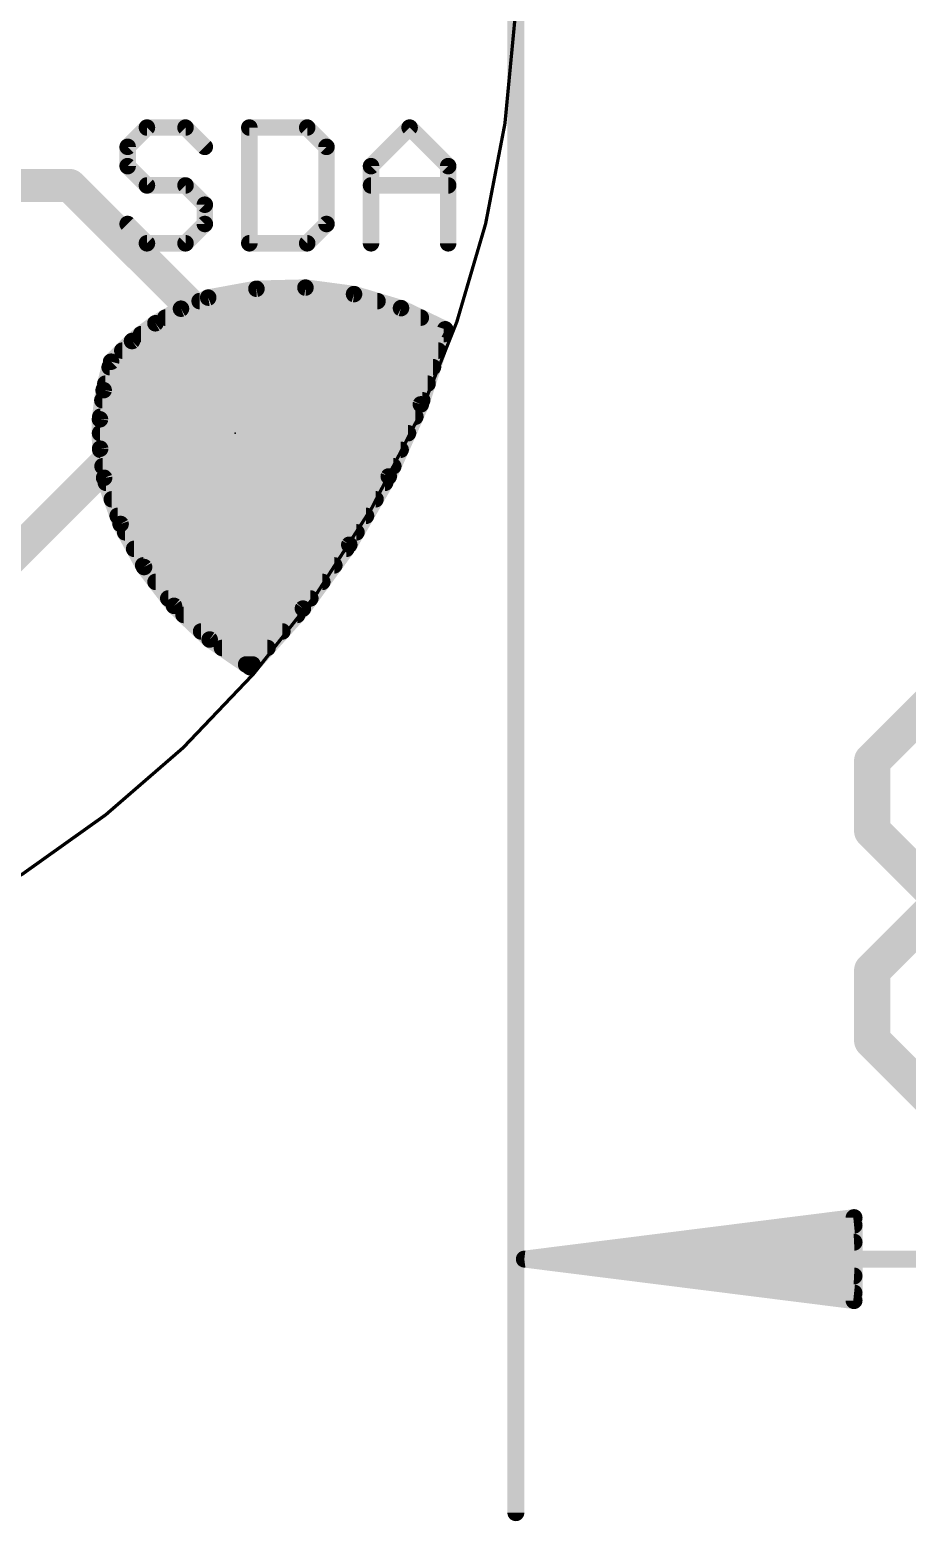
# Model space of a CAD drawing. Extents: x -8.3 to 21.3, y -11.9 to 13.9.
# Drawn here: x 4.52 to 11.26, y -11.92 to -0.45 of the extents above; entities that cross this region are included whole.
import ezdxf

# ---------------------------------------------------------------- set-up
doc = ezdxf.new("R2010")
doc.units = 0
for name, color, linetype in [('1', 12, 'CONTINUOUS'), ('16', 132, 'CONTINUOUS'), ('17', 110, 'CONTINUOUS'), ('20', 53, 'CONTINUOUS'), ('21', 40, 'CONTINUOUS'), ('23', 53, 'CONTINUOUS'), ('47', 253, 'CONTINUOUS')]:
    doc.layers.add(name, color=color, linetype=linetype)

# ---------------------------------------------------------------- blocks, each defined once
blk = doc.blocks.new('ROUNDP')
at = {"const_width": 0.5}
blk.add_lwpolyline([(0, -0.25, 1), (0, 0.25, 1), (0, -0.25)], format="xyb", dxfattribs=at)

msp = doc.modelspace()

# ---------------------------------------------------------------- linework, layer by layer
at = {"layer": '1'}
for points, const_width in [([(2.413, -1.651), (4.826, -1.651)], 0.254), ([(4.826, -1.651), (6.096, -2.921)], 0.254), ([(6.2605, -2.4453), (5.8898, -2.5132)], 0.127), ([(6.6374, -2.4362), (6.2605, -2.4453)], 0.127), ([(7.011, -2.4862), (6.6374, -2.4362)], 0.127), ([(5.8898, -2.5132), (5.6805, -2.5985)], 0.127), ([(5.824, -2.54), (7.1913, -2.54)], 0.127), ([(7.3722, -2.594), (7.011, -2.4862)], 0.127), ([(5.6805, -2.5985), (5.4841, -2.7105)], 0.127), ([(5.5604, -2.667), (7.5244, -2.667)], 0.127), ([(7.712, -2.757), (7.3722, -2.594)], 0.127), ([(5.4841, -2.7105), (5.3041, -2.8471)], 0.127), ([(5.374, -2.794), (7.7, -2.794)], 0.127), ([(7.5246, -3.3339), (7.712, -2.757)], 0.127), ([(5.3041, -2.8471), (5.1434, -3.006)], 0.127), ([(5.2293, -2.921), (7.6587, -2.921)], 0.127), ([(6.096, -2.921), (6.096, -3.556)], 0.254), ([(5.1434, -3.006), (5.0861, -3.2246)], 0.127), ([(5.1324, -3.048), (7.6175, -3.048)], 0.127), ([(5.0861, -3.2246), (5.0578, -3.4489)], 0.127), ([(5.0991, -3.175), (7.5762, -3.175)], 0.127), ([(5.0763, -3.302), (7.5349, -3.302)], 0.127), ([(7.2778, -3.8881), (7.5246, -3.3339)], 0.127), ([(5.0578, -3.4489), (5.059, -3.6749)], 0.127), ([(5.0603, -3.429), (7.4822, -3.429)], 0.127), ([(5.588, -4.064), (6.096, -3.556)], 0.254), ([(5.0584, -3.556), (7.4257, -3.556)], 0.127), ([(5.059, -3.6749), (5.0898, -3.8988)], 0.127), ([(5.0602, -3.683), (7.3691, -3.683)], 0.127), ([(5.0776, -3.81), (7.3126, -3.81)], 0.127), ([(5.0898, -3.8988), (5.2163, -4.2539)], 0.127), ([(5.1034, -3.937), (7.2496, -3.937)], 0.127), ([(6.9745, -4.4134), (7.2778, -3.8881)], 0.127), ([(5.1487, -4.064), (7.1763, -4.064)], 0.127), ([(5.1939, -4.191), (7.1029, -4.191)], 0.127), ([(5.2163, -4.2539), (5.3969, -4.5847)], 0.127), ([(5.2513, -4.318), (7.0296, -4.318)], 0.127), ([(6.6179, -4.9042), (6.9745, -4.4134)], 0.127), ([(5.3206, -4.445), (6.9516, -4.445)], 0.127), ([(5.3899, -4.572), (6.8593, -4.572)], 0.127), ([(5.3969, -4.5847), (5.627, -4.8833)], 0.127), ([(5.485, -4.699), (6.767, -4.699)], 0.127), ([(5.5828, -4.826), (6.6748, -4.826)], 0.127), ([(5.627, -4.8833), (5.9009, -5.1422)], 0.127), ([(5.7007, -4.953), (6.574, -4.953)], 0.127), ([(6.212, -5.355), (6.6179, -4.9042)], 0.127), ([(5.8351, -5.08), (6.4597, -5.08)], 0.127), ([(5.9009, -5.1422), (6.212, -5.355)], 0.127), ([(5.9957, -5.207), (6.3453, -5.207)], 0.127), ([(6.1813, -5.334), (6.231, -5.334)], 0.127)]:
    msp.add_lwpolyline(points, dxfattribs=dict(at, const_width=const_width))
for points, const_width in [([(4.8709, -1.6061, 1), (4.7811, -1.6959)], 0.127), ([(4.826, -1.7145, 1), (4.826, -1.5875)], 0.127), ([(6.2598, -2.4135, 1), (6.2613, -2.477)], 0.0635), ([(6.2663, -2.4765, 1), (6.2548, -2.414)], 0.0635), ([(6.6416, -2.4047, 1), (6.6332, -2.4677)], 0.0635), ([(6.6381, -2.4679, 1), (6.6366, -2.4044)], 0.0635), ([(5.824, -2.5082, 1), (5.824, -2.5718)], 0.0635), ([(5.8841, -2.4819, 1), (5.8955, -2.5444)], 0.0635), ([(5.9018, -2.5426, 1), (5.8778, -2.4838)], 0.0635), ([(7.02, -2.4557, 1), (7.0019, -2.5166)], 0.0635), ([(7.0068, -2.5176, 1), (7.0152, -2.4547)], 0.0635), ([(7.1913, -2.5718, 1), (7.1913, -2.5082)], 0.0635), ([(5.5604, -2.6353, 1), (5.5604, -2.6988)], 0.0635), ([(5.6685, -2.5691, 1), (5.6925, -2.6279)], 0.0635), ([(5.6962, -2.6261, 1), (5.6648, -2.5709)], 0.0635), ([(7.3859, -2.5653, 1), (7.3584, -2.6226)], 0.0635), ([(7.3631, -2.6244, 1), (7.3812, -2.5636)], 0.0635), ([(7.5244, -2.6988, 1), (7.5244, -2.6353)], 0.0635), ([(5.374, -2.7622, 1), (5.374, -2.8258)], 0.0635), ([(5.4684, -2.6829, 1), (5.4999, -2.738)], 0.0635), ([(5.5033, -2.7357, 1), (5.4649, -2.6852)], 0.0635), ([(7.7422, -2.7668, 1), (7.6818, -2.7471)], 0.0635), ([(7.6983, -2.7856, 1), (7.7258, -2.7283)], 0.0635), ([(7.7, -2.8258, 1), (7.7, -2.7622)], 0.0635), ([(5.2293, -2.8893, 1), (5.2293, -2.9528)], 0.0635), ([(5.2849, -2.8218, 1), (5.3233, -2.8724)], 0.0635), ([(5.3264, -2.8696, 1), (5.2817, -2.8245)], 0.0635), ([(6.1595, -2.921, 1), (6.0325, -2.921)], 0.127), ([(6.0511, -2.9659, 1), (6.1409, -2.8761)], 0.127), ([(7.6587, -2.9528, 1), (7.6587, -2.8893)], 0.0635), ([(5.121, -2.9834, 1), (5.1657, -3.0286)], 0.0635), ([(5.1741, -3.014, 1), (5.1127, -2.9979)], 0.0635), ([(5.1324, -3.0162, 1), (5.1324, -3.0798)], 0.0635), ([(7.6175, -3.0798, 1), (7.6175, -3.0162)], 0.0635), ([(5.0554, -3.2166, 1), (5.1168, -3.2327)], 0.0635), ([(5.1176, -3.2286, 1), (5.0546, -3.2207)], 0.0635), ([(5.0991, -3.1433, 1), (5.0991, -3.2068)], 0.0635), ([(7.5762, -3.2068, 1), (7.5762, -3.1433)], 0.0635), ([(5.0763, -3.2702, 1), (5.0763, -3.3338)], 0.0635), ([(7.4944, -3.3241, 1), (7.5548, -3.3437)], 0.0635), ([(7.5536, -3.3468, 1), (7.4956, -3.321)], 0.0635), ([(7.5349, -3.3338, 1), (7.5349, -3.2702)], 0.0635), ([(5.0896, -3.4487, 1), (5.0261, -3.4491)], 0.0635), ([(5.0263, -3.4449, 1), (5.0893, -3.4529)], 0.0635), ([(5.0603, -3.3973, 1), (5.0603, -3.4608)], 0.0635), ([(6.1409, -3.6009, 1), (6.0511, -3.5111)], 0.127), ([(7.4822, -3.4608, 1), (7.4822, -3.3973)], 0.0635), ([(5.0584, -3.5242, 1), (5.0584, -3.5878)], 0.0635), ([(6.0325, -3.556, 1), (6.1595, -3.556)], 0.127), ([(7.4257, -3.5878, 1), (7.4257, -3.5242)], 0.0635), ([(5.0905, -3.6706, 1), (5.0276, -3.6792)], 0.0635), ([(5.0273, -3.6751, 1), (5.0908, -3.6747)], 0.0635), ([(5.0602, -3.6513, 1), (5.0602, -3.7148)], 0.0635), ([(7.3691, -3.7148, 1), (7.3691, -3.6513)], 0.0635), ([(5.0776, -3.7782, 1), (5.0776, -3.8418)], 0.0635), ([(7.3126, -3.8418, 1), (7.3126, -3.7782)], 0.0635), ([(5.1197, -3.8882, 1), (5.0599, -3.9095)], 0.0635), ([(5.0583, -3.9031, 1), (5.1212, -3.8945)], 0.0635), ([(5.1034, -3.9053, 1), (5.1034, -3.9688)], 0.0635), ([(7.2488, -3.8752, 1), (7.3068, -3.901)], 0.0635), ([(7.2496, -3.9688, 1), (7.2496, -3.9053)], 0.0635), ([(7.3053, -3.904, 1), (7.2503, -3.8722)], 0.0635), ([(5.1487, -4.0323, 1), (5.1487, -4.0957)], 0.0635), ([(5.5431, -4.0191, 1), (5.6329, -4.1089)], 0.127), ([(7.1763, -4.0957, 1), (7.1763, -4.0323)], 0.0635), ([(5.1939, -4.1593, 1), (5.1939, -4.2227)], 0.0635), ([(7.1029, -4.2227, 1), (7.1029, -4.1593)], 0.0635), ([(5.2442, -4.2387, 1), (5.1885, -4.2691)], 0.0635), ([(5.1864, -4.2645, 1), (5.2463, -4.2432)], 0.0635), ([(5.2513, -4.2863, 1), (5.2513, -4.3498)], 0.0635), ([(7.0002, -4.4321, 1), (6.9488, -4.3948)], 0.0635), ([(7.0296, -4.3498, 1), (7.0296, -4.2863)], 0.0635), ([(5.3206, -4.4133, 1), (5.3206, -4.4768)], 0.0635), ([(6.947, -4.3976, 1), (7.002, -4.4293)], 0.0635), ([(6.9516, -4.4768, 1), (6.9516, -4.4133)], 0.0635), ([(5.3899, -4.5403, 1), (5.3899, -4.6037)], 0.0635), ([(5.422, -4.5654, 1), (5.3717, -4.6041)], 0.0635), ([(5.369, -4.5999, 1), (5.4248, -4.5695)], 0.0635), ([(6.8593, -4.6037, 1), (6.8593, -4.5403)], 0.0635), ([(5.485, -4.6673, 1), (5.485, -4.7307)], 0.0635), ([(6.767, -4.7307, 1), (6.767, -4.6673)], 0.0635), ([(5.5828, -4.7943, 1), (5.5828, -4.8578)], 0.0635), ([(6.6748, -4.8578, 1), (6.6748, -4.7943)], 0.0635), ([(5.6488, -4.8602, 1), (5.6052, -4.9064)], 0.0635), ([(5.6018, -4.9027, 1), (5.6521, -4.8639)], 0.0635), ([(5.7007, -4.9213, 1), (5.7007, -4.9848)], 0.0635), ([(6.574, -4.9848, 1), (6.574, -4.9213)], 0.0635), ([(6.5923, -4.8856, 1), (6.6436, -4.9229)], 0.0635), ([(6.6415, -4.9255, 1), (6.5943, -4.883)], 0.0635), ([(5.8351, -5.0483, 1), (5.8351, -5.1117)], 0.0635), ([(6.4597, -5.1117, 1), (6.4597, -5.0483)], 0.0635), ([(5.9189, -5.116, 1), (5.883, -5.1684)], 0.0635), ([(5.8791, -5.1653, 1), (5.9227, -5.1191)], 0.0635), ([(5.9957, -5.1753, 1), (5.9957, -5.2387)], 0.0635), ([(6.3453, -5.2387, 1), (6.3453, -5.1753)], 0.0635), ([(6.1813, -5.3023, 1), (6.1813, -5.3658)], 0.0635), ([(6.231, -5.3658, 1), (6.231, -5.3023)], 0.0635), ([(6.1884, -5.3338, 1), (6.2356, -5.3763)], 0.0635), ([(6.1941, -5.3812, 1), (6.23, -5.3288)], 0.0635)]:
    msp.add_lwpolyline(points, format="xyb", dxfattribs=dict(at, const_width=const_width))
at = {"layer": '16'}
for points, const_width in [([(6.2605, -2.4453), (5.8898, -2.5132)], 0.127), ([(6.6374, -2.4362), (6.2605, -2.4453)], 0.127), ([(7.011, -2.4862), (6.6374, -2.4362)], 0.127), ([(5.8898, -2.5132), (5.6805, -2.5985)], 0.127), ([(5.824, -2.54), (7.1913, -2.54)], 0.127), ([(7.3722, -2.594), (7.011, -2.4862)], 0.127), ([(5.6805, -2.5985), (5.4841, -2.7105)], 0.127), ([(5.5604, -2.667), (7.5244, -2.667)], 0.127), ([(7.712, -2.757), (7.3722, -2.594)], 0.127), ([(5.4841, -2.7105), (5.3041, -2.8471)], 0.127), ([(5.374, -2.794), (7.7, -2.794)], 0.127), ([(7.5246, -3.3339), (7.712, -2.757)], 0.127), ([(5.3041, -2.8471), (5.1434, -3.006)], 0.127), ([(5.2293, -2.921), (7.6587, -2.921)], 0.127), ([(5.1434, -3.006), (5.0861, -3.2246)], 0.127), ([(5.1324, -3.048), (7.6175, -3.048)], 0.127), ([(5.0861, -3.2246), (5.0578, -3.4489)], 0.127), ([(5.0991, -3.175), (7.5762, -3.175)], 0.127), ([(5.0763, -3.302), (7.5349, -3.302)], 0.127), ([(7.2778, -3.8881), (7.5246, -3.3339)], 0.127), ([(3.556, -5.334), (5.334, -3.556)], 0.254), ([(5.0578, -3.4489), (5.059, -3.6749)], 0.127), ([(5.0603, -3.429), (7.4822, -3.429)], 0.127), ([(5.334, -3.556), (6.096, -3.556)], 0.254), ([(5.0584, -3.556), (7.4257, -3.556)], 0.127), ([(5.059, -3.6749), (5.0898, -3.8988)], 0.127), ([(5.0602, -3.683), (7.3691, -3.683)], 0.127), ([(5.0776, -3.81), (7.3126, -3.81)], 0.127), ([(5.0898, -3.8988), (5.2163, -4.2539)], 0.127), ([(5.1034, -3.937), (7.2496, -3.937)], 0.127), ([(6.9745, -4.4134), (7.2778, -3.8881)], 0.127), ([(5.1487, -4.064), (7.1763, -4.064)], 0.127), ([(5.1939, -4.191), (7.1029, -4.191)], 0.127), ([(5.2163, -4.2539), (5.3969, -4.5847)], 0.127), ([(5.2513, -4.318), (7.0296, -4.318)], 0.127), ([(6.6179, -4.9042), (6.9745, -4.4134)], 0.127), ([(5.3206, -4.445), (6.9516, -4.445)], 0.127), ([(5.3899, -4.572), (6.8593, -4.572)], 0.127), ([(5.3969, -4.5847), (5.627, -4.8833)], 0.127), ([(5.485, -4.699), (6.767, -4.699)], 0.127), ([(5.5828, -4.826), (6.6748, -4.826)], 0.127), ([(5.627, -4.8833), (5.9009, -5.1422)], 0.127), ([(5.7007, -4.953), (6.574, -4.953)], 0.127), ([(6.212, -5.355), (6.6179, -4.9042)], 0.127), ([(5.8351, -5.08), (6.4597, -5.08)], 0.127), ([(5.9009, -5.1422), (6.212, -5.355)], 0.127), ([(5.9957, -5.207), (6.3453, -5.207)], 0.127), ([(6.1813, -5.334), (6.231, -5.334)], 0.127)]:
    msp.add_lwpolyline(points, dxfattribs=dict(at, const_width=const_width))
for points, const_width in [([(6.2598, -2.4135, 1), (6.2613, -2.477)], 0.0635), ([(6.2663, -2.4765, 1), (6.2548, -2.414)], 0.0635), ([(6.6416, -2.4047, 1), (6.6332, -2.4677)], 0.0635), ([(6.6381, -2.4679, 1), (6.6366, -2.4044)], 0.0635), ([(5.824, -2.5082, 1), (5.824, -2.5718)], 0.0635), ([(5.8841, -2.4819, 1), (5.8955, -2.5444)], 0.0635), ([(5.9018, -2.5426, 1), (5.8778, -2.4838)], 0.0635), ([(7.02, -2.4557, 1), (7.0019, -2.5166)], 0.0635), ([(7.0068, -2.5176, 1), (7.0152, -2.4547)], 0.0635), ([(7.1913, -2.5718, 1), (7.1913, -2.5082)], 0.0635), ([(5.5604, -2.6353, 1), (5.5604, -2.6988)], 0.0635), ([(5.6685, -2.5691, 1), (5.6925, -2.6279)], 0.0635), ([(5.6962, -2.6261, 1), (5.6648, -2.5709)], 0.0635), ([(7.3859, -2.5653, 1), (7.3584, -2.6226)], 0.0635), ([(7.3631, -2.6244, 1), (7.3812, -2.5636)], 0.0635), ([(7.5244, -2.6988, 1), (7.5244, -2.6353)], 0.0635), ([(5.374, -2.7622, 1), (5.374, -2.8258)], 0.0635), ([(5.4684, -2.6829, 1), (5.4999, -2.738)], 0.0635), ([(5.5033, -2.7357, 1), (5.4649, -2.6852)], 0.0635), ([(7.7422, -2.7668, 1), (7.6818, -2.7471)], 0.0635), ([(7.6983, -2.7856, 1), (7.7258, -2.7283)], 0.0635), ([(7.7, -2.8258, 1), (7.7, -2.7622)], 0.0635), ([(5.2293, -2.8893, 1), (5.2293, -2.9528)], 0.0635), ([(5.2849, -2.8218, 1), (5.3233, -2.8724)], 0.0635), ([(5.3264, -2.8696, 1), (5.2817, -2.8245)], 0.0635), ([(7.6587, -2.9528, 1), (7.6587, -2.8893)], 0.0635), ([(5.121, -2.9834, 1), (5.1657, -3.0286)], 0.0635), ([(5.1741, -3.014, 1), (5.1127, -2.9979)], 0.0635), ([(5.1324, -3.0162, 1), (5.1324, -3.0798)], 0.0635), ([(7.6175, -3.0798, 1), (7.6175, -3.0162)], 0.0635), ([(5.0554, -3.2166, 1), (5.1168, -3.2327)], 0.0635), ([(5.1176, -3.2286, 1), (5.0546, -3.2207)], 0.0635), ([(5.0991, -3.1433, 1), (5.0991, -3.2068)], 0.0635), ([(7.5762, -3.2068, 1), (7.5762, -3.1433)], 0.0635), ([(5.0763, -3.2702, 1), (5.0763, -3.3338)], 0.0635), ([(7.4944, -3.3241, 1), (7.5548, -3.3437)], 0.0635), ([(7.5536, -3.3468, 1), (7.4956, -3.321)], 0.0635), ([(7.5349, -3.3338, 1), (7.5349, -3.2702)], 0.0635), ([(5.0896, -3.4487, 1), (5.0261, -3.4491)], 0.0635), ([(5.0263, -3.4449, 1), (5.0893, -3.4529)], 0.0635), ([(5.0603, -3.3973, 1), (5.0603, -3.4608)], 0.0635), ([(5.334, -3.4925, 1), (5.334, -3.6195)], 0.127), ([(5.3789, -3.6009, 1), (5.2891, -3.5111)], 0.127), ([(6.096, -3.6195, 1), (6.096, -3.4925)], 0.127), ([(7.4822, -3.4608, 1), (7.4822, -3.3973)], 0.0635), ([(5.0584, -3.5242, 1), (5.0584, -3.5878)], 0.0635), ([(7.4257, -3.5878, 1), (7.4257, -3.5242)], 0.0635), ([(5.0905, -3.6706, 1), (5.0276, -3.6792)], 0.0635), ([(5.0273, -3.6751, 1), (5.0908, -3.6747)], 0.0635), ([(5.0602, -3.6513, 1), (5.0602, -3.7148)], 0.0635), ([(7.3691, -3.7148, 1), (7.3691, -3.6513)], 0.0635), ([(5.0776, -3.7782, 1), (5.0776, -3.8418)], 0.0635), ([(7.3126, -3.8418, 1), (7.3126, -3.7782)], 0.0635), ([(5.1197, -3.8882, 1), (5.0599, -3.9095)], 0.0635), ([(5.0583, -3.9031, 1), (5.1212, -3.8945)], 0.0635), ([(5.1034, -3.9053, 1), (5.1034, -3.9688)], 0.0635), ([(7.2488, -3.8752, 1), (7.3068, -3.901)], 0.0635), ([(7.2496, -3.9688, 1), (7.2496, -3.9053)], 0.0635), ([(7.3053, -3.904, 1), (7.2503, -3.8722)], 0.0635), ([(5.1487, -4.0323, 1), (5.1487, -4.0957)], 0.0635), ([(7.1763, -4.0957, 1), (7.1763, -4.0323)], 0.0635), ([(5.1939, -4.1593, 1), (5.1939, -4.2227)], 0.0635), ([(7.1029, -4.2227, 1), (7.1029, -4.1593)], 0.0635), ([(5.2442, -4.2387, 1), (5.1885, -4.2691)], 0.0635), ([(5.1864, -4.2645, 1), (5.2463, -4.2432)], 0.0635), ([(5.2513, -4.2863, 1), (5.2513, -4.3498)], 0.0635), ([(7.0002, -4.4321, 1), (6.9488, -4.3948)], 0.0635), ([(7.0296, -4.3498, 1), (7.0296, -4.2863)], 0.0635), ([(5.3206, -4.4133, 1), (5.3206, -4.4768)], 0.0635), ([(6.947, -4.3976, 1), (7.002, -4.4293)], 0.0635), ([(6.9516, -4.4768, 1), (6.9516, -4.4133)], 0.0635), ([(5.3899, -4.5403, 1), (5.3899, -4.6037)], 0.0635), ([(5.422, -4.5654, 1), (5.3717, -4.6041)], 0.0635), ([(5.369, -4.5999, 1), (5.4248, -4.5695)], 0.0635), ([(6.8593, -4.6037, 1), (6.8593, -4.5403)], 0.0635), ([(5.485, -4.6673, 1), (5.485, -4.7307)], 0.0635), ([(6.767, -4.7307, 1), (6.767, -4.6673)], 0.0635), ([(5.5828, -4.7943, 1), (5.5828, -4.8578)], 0.0635), ([(6.6748, -4.8578, 1), (6.6748, -4.7943)], 0.0635), ([(5.6488, -4.8602, 1), (5.6052, -4.9064)], 0.0635), ([(5.6018, -4.9027, 1), (5.6521, -4.8639)], 0.0635), ([(5.7007, -4.9213, 1), (5.7007, -4.9848)], 0.0635), ([(6.574, -4.9848, 1), (6.574, -4.9213)], 0.0635), ([(6.5923, -4.8856, 1), (6.6436, -4.9229)], 0.0635), ([(6.6415, -4.9255, 1), (6.5943, -4.883)], 0.0635), ([(5.8351, -5.0483, 1), (5.8351, -5.1117)], 0.0635), ([(6.4597, -5.1117, 1), (6.4597, -5.0483)], 0.0635), ([(5.9189, -5.116, 1), (5.883, -5.1684)], 0.0635), ([(5.8791, -5.1653, 1), (5.9227, -5.1191)], 0.0635), ([(5.9957, -5.1753, 1), (5.9957, -5.2387)], 0.0635), ([(6.3453, -5.2387, 1), (6.3453, -5.1753)], 0.0635), ([(6.1813, -5.3023, 1), (6.1813, -5.3658)], 0.0635), ([(6.231, -5.3658, 1), (6.231, -5.3023)], 0.0635), ([(6.1884, -5.3338, 1), (6.2356, -5.3763)], 0.0635), ([(6.1941, -5.3812, 1), (6.23, -5.3288)], 0.0635)]:
    msp.add_lwpolyline(points, format="xyb", dxfattribs=dict(at, const_width=const_width))
at = {"layer": '20', "const_width": 0.0254}
msp.add_lwpolyline([(0, -8.255, 1), (0, 8.255, 1), (0, -8.255)], format="xyb", dxfattribs=at)
at = {"layer": '21', "const_width": 0.127}
for points in [[(5.4188, -1.2057), (5.2705, -1.354)], [(5.7154, -1.2057), (5.4188, -1.2057)], [(5.8637, -1.354), (5.7154, -1.2057)], [(6.206, -1.2057), (6.206, -2.0955)], [(6.6509, -1.2057), (6.206, -1.2057)], [(6.7992, -1.354), (6.6509, -1.2057)], [(7.1415, -1.5023), (7.4381, -1.2057)], [(7.4381, -1.2057), (7.7347, -1.5023)], [(5.2705, -1.354), (5.2705, -1.5023)], [(6.7992, -1.9472), (6.7992, -1.354)], [(5.2705, -1.5023), (5.4188, -1.6506)], [(7.1415, -2.0955), (7.1415, -1.5023)], [(7.7347, -1.5023), (7.7347, -2.0955)], [(5.4188, -1.6506), (5.7154, -1.6506)], [(5.7154, -1.6506), (5.8637, -1.7989)], [(7.1415, -1.6506), (7.7347, -1.6506)], [(5.8637, -1.7989), (5.8637, -1.9472)], [(5.4188, -2.0955), (5.2705, -1.9472)], [(5.8637, -1.9472), (5.7154, -2.0955)], [(6.6509, -2.0955), (6.7992, -1.9472)], [(5.7154, -2.0955), (5.4188, -2.0955)], [(6.206, -2.0955), (6.6509, -2.0955)]]:
    msp.add_lwpolyline(points, dxfattribs=at)
at = {"layer": '21', "const_width": 0.0635}
for points in [[(5.4188, -1.174, 1), (5.4188, -1.2375)], [(5.4412, -1.2282, 1), (5.3963, -1.1833)], [(5.7378, -1.1833, 1), (5.6929, -1.2282)], [(5.7154, -1.2375, 1), (5.7154, -1.174)], [(6.2378, -1.2057, 1), (6.1743, -1.2057)], [(6.206, -1.174, 1), (6.206, -1.2375)], [(6.6733, -1.1833, 1), (6.6284, -1.2282)], [(6.6509, -1.2375, 1), (6.6509, -1.174)], [(7.4606, -1.1833, 1), (7.4157, -1.2282)], [(7.4606, -1.2282, 1), (7.4157, -1.1833)], [(5.248, -1.3316, 1), (5.293, -1.3765)], [(5.3022, -1.354, 1), (5.2388, -1.354)], [(5.8412, -1.3765, 1), (5.8861, -1.3316)], [(6.8309, -1.354, 1), (6.7674, -1.354)], [(6.7767, -1.3765, 1), (6.8216, -1.3316)], [(5.293, -1.4799, 1), (5.248, -1.5248)], [(5.2388, -1.5023, 1), (5.3022, -1.5023)], [(7.1733, -1.5023, 1), (7.1098, -1.5023)], [(7.1191, -1.4799, 1), (7.164, -1.5248)], [(7.7665, -1.5023, 1), (7.703, -1.5023)], [(7.7123, -1.5248, 1), (7.7572, -1.4799)], [(5.4188, -1.6189, 1), (5.4188, -1.6824)], [(5.3963, -1.6731, 1), (5.4412, -1.6282)], [(5.7378, -1.6282, 1), (5.6929, -1.6731)], [(5.7154, -1.6824, 1), (5.7154, -1.6189)], [(7.1415, -1.6189, 1), (7.1415, -1.6824)], [(7.7347, -1.6824, 1), (7.7347, -1.6189)], [(5.8954, -1.7989, 1), (5.8319, -1.7989)], [(5.8412, -1.8214, 1), (5.8861, -1.7765)], [(5.293, -1.9248, 1), (5.248, -1.9697)], [(5.8319, -1.9472, 1), (5.8954, -1.9472)], [(5.8861, -1.9697, 1), (5.8412, -1.9248)], [(6.7674, -1.9472, 1), (6.8309, -1.9472)], [(6.8216, -1.9697, 1), (6.7767, -1.9248)], [(5.4188, -2.0637, 1), (5.4188, -2.1273)], [(5.3963, -2.118, 1), (5.4412, -2.073)], [(5.6929, -2.073, 1), (5.7378, -2.118)], [(5.7154, -2.1273, 1), (5.7154, -2.0637)], [(6.206, -2.0637, 1), (6.206, -2.1273)], [(6.1743, -2.0955, 1), (6.2378, -2.0955)], [(6.6284, -2.073, 1), (6.6733, -2.118)], [(6.6509, -2.1273, 1), (6.6509, -2.0637)], [(7.1098, -2.0955, 1), (7.1733, -2.0955)], [(7.703, -2.0955, 1), (7.7665, -2.0955)]]:
    msp.add_lwpolyline(points, format="xyb", dxfattribs=at)
at = {"layer": '23'}
msp.add_point((6.096, -3.556), dxfattribs=at)
at = {"layer": '47'}
for points, const_width in [([(8.255, 0), (8.255, -11.856)], 0.13), ([(10.9947, -6.0752), (11.5319, -5.5379)], 0.2794), ([(10.9947, -6.6124), (10.9947, -6.0752)], 0.2794), ([(11.5319, -7.1496), (10.9947, -6.6124)], 0.2794), ([(10.9947, -7.6869), (11.5319, -7.1496)], 0.2794), ([(10.9947, -8.2241), (10.9947, -7.6869)], 0.2794), ([(11.5319, -8.7613), (10.9947, -8.2241)], 0.2794), ([(8.32, -9.906), (10.855, -9.5868)], 0.13), ([(8.32, -9.906), (10.855, -9.646)], 0.13), ([(10.855, -9.5868), (10.855, -10.2252)], 0.13), ([(8.32, -9.906), (10.855, -9.776)], 0.13), ([(8.32, -9.906), (20.6021, -9.906)], 0.13), ([(10.855, -10.2252), (8.32, -9.906)], 0.13), ([(10.855, -10.036), (8.32, -9.906)], 0.13), ([(10.855, -10.166), (8.32, -9.906)], 0.13)]:
    msp.add_lwpolyline(points, dxfattribs=dict(at, const_width=const_width))
for points, const_width in [([(11.0646, -6.0752, 1), (10.9248, -6.0752)], 0.1397), ([(10.9453, -6.0258, 1), (11.0441, -6.1246)], 0.1397), ([(11.0441, -6.563, 1), (10.9453, -6.6618)], 0.1397), ([(10.9248, -6.6124, 1), (11.0646, -6.6124)], 0.1397), ([(11.0646, -7.6869, 1), (10.9248, -7.6869)], 0.1397), ([(10.9453, -7.6375, 1), (11.0441, -7.7362)], 0.1397), ([(11.0441, -8.1747, 1), (10.9453, -8.2735)], 0.1397), ([(10.9248, -8.2241, 1), (11.0646, -8.2241)], 0.1397), ([(10.8875, -9.5868, 1), (10.8225, -9.5868)], 0.065), ([(10.8591, -9.619, 1), (10.8509, -9.5545)], 0.065), ([(10.8583, -9.6783, 1), (10.8517, -9.6137)], 0.065), ([(10.8567, -9.8085, 1), (10.8533, -9.7435)], 0.065), ([(8.32, -9.8735, 1), (8.32, -9.9385)], 0.065), ([(8.3241, -9.8738, 1), (8.3159, -9.9382)], 0.065), ([(8.3183, -9.8735, 1), (8.3217, -9.9385)], 0.065), ([(8.3217, -9.8735, 1), (8.3183, -9.9385)], 0.065), ([(8.3233, -9.8737, 1), (8.3167, -9.9383)], 0.065), ([(8.3167, -9.8737, 1), (8.3233, -9.9383)], 0.065), ([(8.3159, -9.8738, 1), (8.3241, -9.9382)], 0.065), ([(10.8533, -10.0685, 1), (10.8567, -10.0035)], 0.065), ([(10.8225, -10.2252, 1), (10.8875, -10.2252)], 0.065), ([(10.8509, -10.2575, 1), (10.8591, -10.193)], 0.065), ([(10.8517, -10.1983, 1), (10.8583, -10.1337)], 0.065), ([(8.2225, -11.856, 1), (8.2875, -11.856)], 0.065)]:
    msp.add_lwpolyline(points, format="xyb", dxfattribs=dict(at, const_width=const_width))

# ---------------------------------------------------------------- block references
at = {"layer": '17', "xscale": 2.1844, "yscale": 2.1844, "rotation": 240}
msp.add_blockref('ROUNDP', (6.096, -3.556), dxfattribs=at)
msp.add_blockref('ROUNDP', (6.096, -3.556), dxfattribs=at)

doc.saveas('drawing.dxf')
